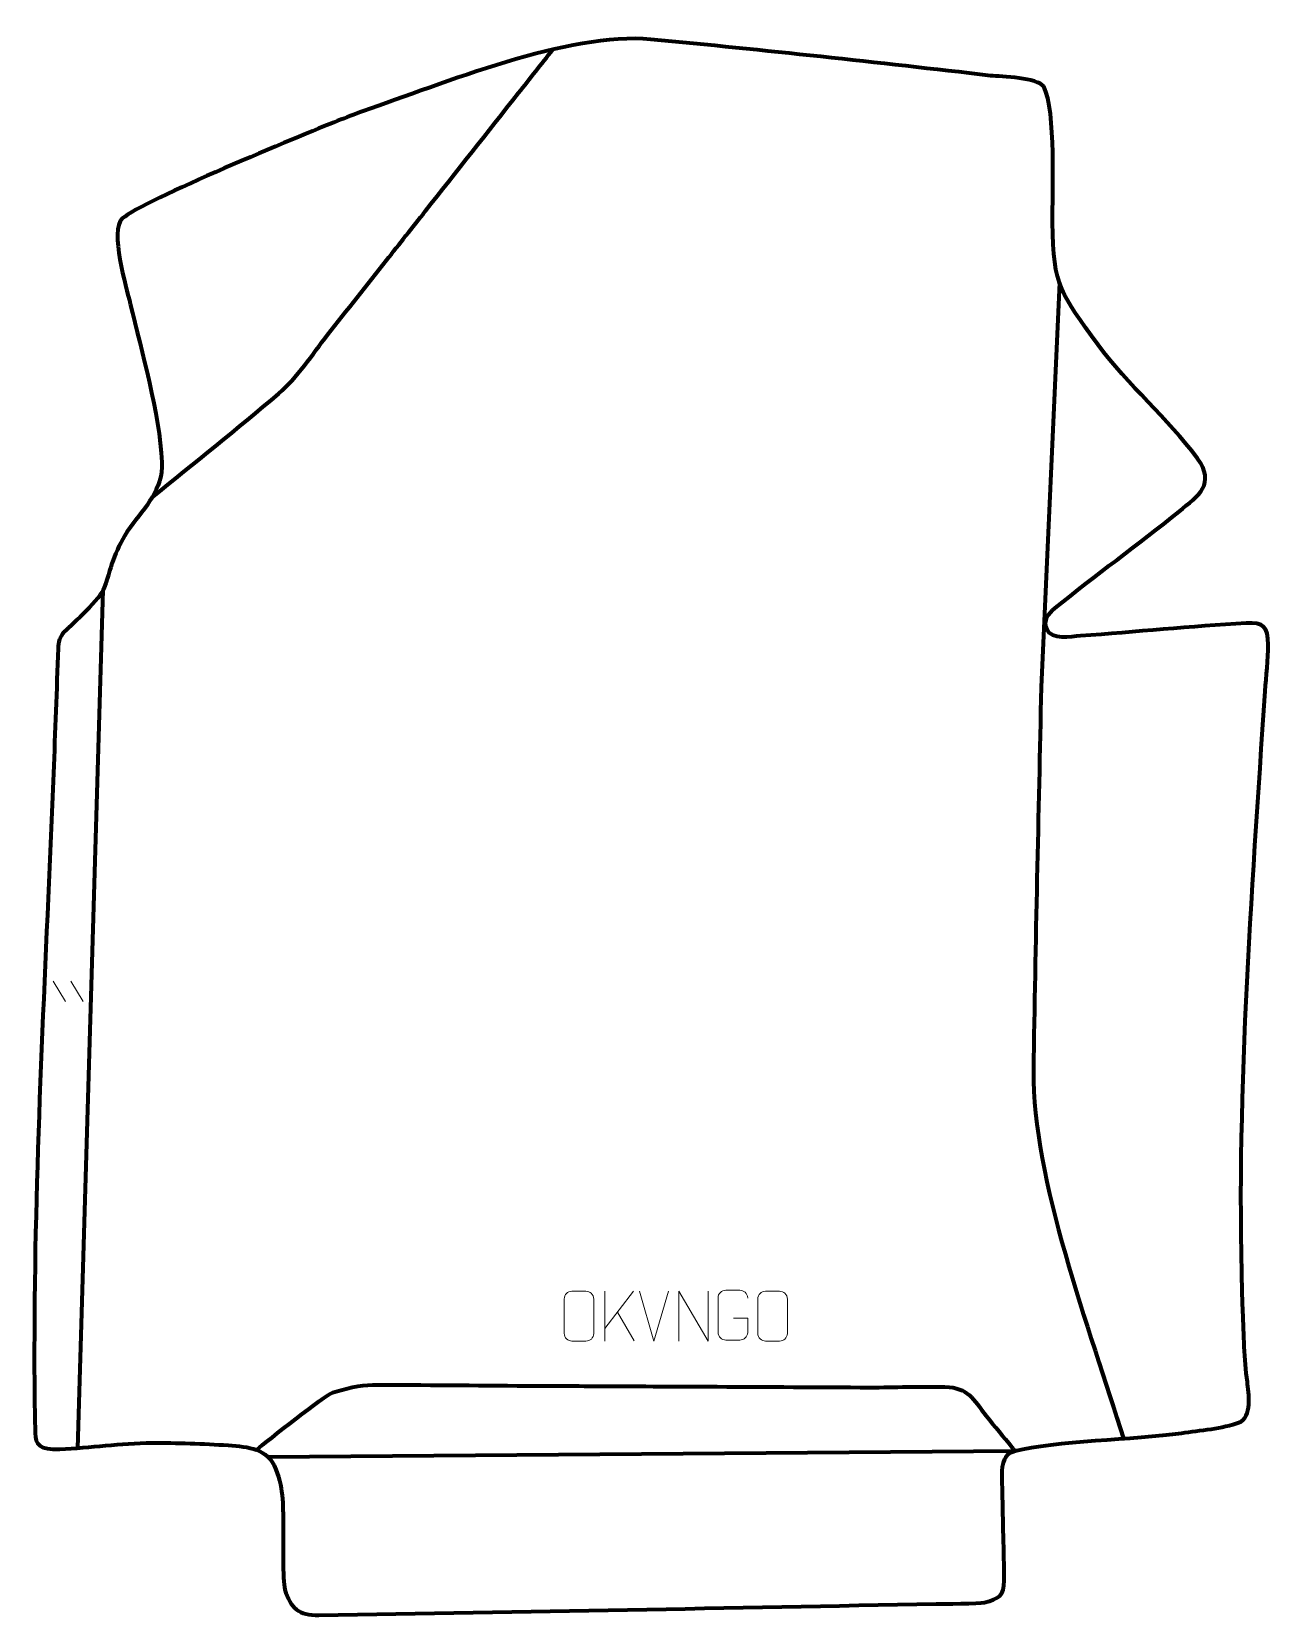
# Model space of a CAD drawing. Header units: millimetres. Extents: x 1276 to 1895, y -158 to 635.
import ezdxf

# ---------------------------------------------------------------- set-up
doc = ezdxf.new("R2010")
doc.units = ezdxf.units.MM
doc.header["$MEASUREMENT"] = 0
doc.layers.add('layer 2', color=7, linetype='Continuous')
doc.layers.add('layer 3', color=7, linetype='Continuous')

msp = doc.modelspace()

# ---------------------------------------------------------------- linework, layer by layer
at = {"layer": 'layer 2', "color": 140, "lineweight": 158}
for points, knots in [([(1336.0303, 401.804), (1357.1579, 419.1297), (1378.9058, 436.2188), (1399.619, 453.982), (1399.619, 453.982), (1408.696, 461.7663), (1416.5654, 473.7724), (1424.0137, 483.2687), (1424.0137, 483.2687), (1433.8629, 495.7482), (1443.7112, 508.2284), (1453.5598, 520.7083), (1453.5598, 520.7083), (1460.0599, 528.945), (1466.56, 537.1817), (1473.0601, 545.4184), (1473.0601, 545.4184), (1488.6211, 565.1366), (1504.1819, 584.8548), (1519.7427, 604.573), (1519.7427, 604.573), (1525.4549, 611.8113), (1531.1672, 619.0497), (1536.8794, 626.288)], [0, 0, 0, 0, 0.14285714, 0.14285714, 0.14285714, 0.14285714, 0.28571429, 0.28571429, 0.28571429, 0.28571429, 0.42857143, 0.42857143, 0.42857143, 0.42857143, 0.57142857, 0.57142857, 0.57142857, 0.57142857, 0.71428571, 0.71428571, 0.71428571, 0.71428571, 1, 1, 1, 1]), ([(1790.7432, 509.4927), (1790.7432, 509.4927), (1781.5507, 306.8354), (1781.5507, 306.8354), (1781.5507, 306.8354), (1780.2702, 242.6993), (1778.5945, 178.5872), (1777.7086, 114.4417), (1777.7086, 114.4417), (1776.9689, 60.8673), (1806.039, -15.5663), (1822.7696, -69.7832)], [0, 0, 0, 0, 0.25, 0.25, 0.25, 0.25, 0.5, 0.5, 0.5, 0.5, 1, 1, 1, 1]), ([(1388.2972, -75.4311), (1394.2424, -70.8209), (1422.4652, -48.0288), (1426.7318, -46.6964), (1426.7318, -46.6964), (1432.7774, -44.8082), (1440.2584, -42.9266), (1446.5897, -42.9061), (1446.5897, -42.9061), (1472.3432, -42.8228), (1498.1144, -43.1842), (1523.8695, -43.3132), (1523.8695, -43.3132), (1536.5947, -43.3754), (1549.32, -43.4376), (1562.0453, -43.4998), (1562.0453, -43.4998), (1581.1331, -43.5931), (1600.2211, -43.6863), (1619.309, -43.7796), (1619.309, -43.7796), (1644.7596, -43.9039), (1670.2102, -44.0283), (1695.6608, -44.1526), (1695.6608, -44.1526), (1708.1111, -44.1642), (1720.8963, -43.5815), (1733.28, -43.9162), (1733.28, -43.9162), (1745.3946, -44.2437), (1747.2009, -49.9253), (1754.0735, -58.4326), (1754.0735, -58.4326), (1758.2978, -63.6616), (1762.5848, -68.8761), (1766.9071, -74.0243), (1766.9071, -74.0243), (1766.9071, -74.0243), (1767.5151, -74.7357), (1767.5151, -74.7357), (1767.5151, -74.7357), (1767.5151, -74.7357), (1767.7641, -75.0269), (1767.7641, -75.0269), (1767.7641, -75.0269), (1767.7641, -75.0269), (1767.9669, -75.2637), (1767.9669, -75.2637), (1767.9669, -75.2637), (1767.9669, -75.2637), (1768.6087, -76.0118), (1768.6087, -76.0118)], [0, 0, 0, 0, 0.07142857, 0.07142857, 0.07142857, 0.07142857, 0.14285714, 0.14285714, 0.14285714, 0.14285714, 0.21428571, 0.21428571, 0.21428571, 0.21428571, 0.28571429, 0.28571429, 0.28571429, 0.28571429, 0.35714286, 0.35714286, 0.35714286, 0.35714286, 0.42857143, 0.42857143, 0.42857143, 0.42857143, 0.5, 0.5, 0.5, 0.5, 0.57142857, 0.57142857, 0.57142857, 0.57142857, 0.64285714, 0.64285714, 0.64285714, 0.64285714, 0.71428571, 0.71428571, 0.71428571, 0.71428571, 0.78571429, 0.78571429, 0.78571429, 0.78571429, 0.85714286, 0.85714286, 0.85714286, 0.85714286, 1, 1, 1, 1])]:
    msp.add_open_spline(points, degree=3, knots=knots, dxfattribs=at)
for points in [[(1298.7958, -74.5331), (1298.7958, -74.5331), (1311.5712, 355.3781), (1311.5712, 355.3781)], [(1394.1294, -79.0069), (1394.1294, -79.0069), (1768.6087, -76.0118), (1768.6087, -76.0118)]]:
    msp.add_open_spline(points, degree=3, dxfattribs=at)
at = {"layer": 'layer 3', "color": 242, "lineweight": 158}
msp.add_open_spline([(1768.6087, -76.0118), (1766.0364, -76.6853), (1764.5592, -77.5634), (1763.3779, -80.0441), (1763.3779, -80.0441), (1761.1986, -84.6207), (1762.1441, -91.8673), (1762.201, -96.3637), (1762.201, -96.3637), (1762.3956, -111.1924), (1762.9883, -126.1731), (1763.0547, -140.9631), (1763.0547, -140.9631), (1763.0896, -148.7215), (1760.2498, -149.971), (1753.1894, -151.9158), (1753.1894, -151.9158), (1750.7989, -152.5743), (1732.0719, -152.5711), (1728.907, -152.6305), (1728.907, -152.6305), (1625.8412, -154.5656), (1522.7144, -156.7251), (1419.6467, -158.2322), (1419.6467, -158.2322), (1409.7443, -158.377), (1405.3539, -154.9127), (1402.6349, -145.3889), (1402.6349, -145.3889), (1401.4418, -140.1558), (1401.7207, -121.7245), (1401.714, -115.1608), (1401.714, -115.1608), (1401.703, -104.4792), (1402.1095, -95.4989), (1398.0986, -85.2242), (1398.0986, -85.2242), (1393.9051, -74.4813), (1384.5309, -74.019), (1374.1942, -73.1783), (1374.1942, -73.1783), (1361.9738, -72.2382), (1348.3023, -71.9765), (1336.005, -71.9145), (1336.005, -71.9145), (1320.2553, -72.1296), (1305.2602, -74.4111), (1289.78, -75.0829), (1289.78, -75.0829), (1279.6951, -75.5206), (1277.5556, -72.5619), (1277.4504, -67.1403), (1277.4504, -67.1403), (1275.7506, 21.914), (1280.0391, 111.9889), (1283.987, 200.9792), (1283.987, 200.9792), (1285.8407, 242.7663), (1287.5589, 284.4267), (1288.9809, 326.2326), (1288.9809, 326.2326), (1289.0788, 329.1123), (1289.8617, 332.2914), (1291.9449, 334.3715), (1291.9449, 334.3715), (1296.8798, 339.2033), (1310.16, 350.7865), (1312.1208, 356.6468), (1312.1208, 356.6468), (1316.1871, 368.9781), (1317.4307, 375.7443), (1325.0272, 386.7411), (1325.0272, 386.7411), (1332.6247, 397.077), (1341.5182, 405.8008), (1341.0485, 419.4932), (1341.0485, 419.4932), (1339.6263, 444.2511), (1330.9505, 474.4744), (1325.1566, 498.9187), (1325.1566, 498.9187), (1323.1454, 506.9039), (1314.5911, 535.9122), (1321.1572, 541.5983), (1321.1572, 541.5983), (1331.9626, 550.9556), (1410.5209, 583.1358), (1429.0554, 590.5219), (1429.0554, 590.5219), (1433.3101, 592.2122), (1437.6137, 593.914), (1441.9278, 595.4458), (1441.9278, 595.4458), (1481.5005, 609.0548), (1544.7996, 635.2517), (1586.0649, 631.3764), (1586.0649, 631.3764), (1642.9278, 625.9744), (1699.4726, 619.824), (1756.2138, 613.193), (1756.2138, 613.193), (1761.9026, 612.6805), (1779.6777, 612.2497), (1782.8787, 607.7119), (1782.8787, 607.7119), (1789.1485, 595.6239), (1787.1748, 554.4786), (1787.2585, 539.4325), (1787.2585, 539.4325), (1787.5549, 507.0834), (1791.7802, 504.0885), (1810.0717, 478.3262), (1810.0717, 478.3262), (1825.3338, 457.9709), (1844.8842, 441.3994), (1859.911, 421.4206), (1859.911, 421.4206), (1869.0415, 408.6448), (1860.6542, 402.8452), (1850.6589, 394.785), (1850.6589, 394.785), (1830.2597, 378.3353), (1808.9333, 362.9406), (1788.5951, 346.4748), (1788.5951, 346.4748), (1785.0323, 343.5903), (1782.5533, 340.3913), (1784.5174, 335.5922), (1784.5174, 335.5922), (1786.7433, 330.1535), (1796.4462, 332.0711), (1801.2682, 332.4236), (1801.2682, 332.4236), (1828.9124, 334.465), (1856.6127, 337.175), (1884.2658, 338.8332), (1884.2658, 338.8332), (1893.0725, 339.3612), (1895.1684, 337.0825), (1895.2955, 327.9866), (1895.2955, 327.9866), (1895.3929, 321.0166), (1894.2534, 312.0202), (1893.7846, 304.7788), (1893.7846, 304.7788), (1887.1318, 202.0802), (1878.8439, 96.6777), (1882.6652, -6.1599), (1882.6652, -6.1599), (1883.0936, -17.6861), (1883.3565, -29.9811), (1884.8807, -41.3724), (1884.8807, -41.3724), (1885.6322, -46.9891), (1887.4974, -59.2117), (1880.6656, -61.7778), (1880.6656, -61.7778), (1872.8957, -64.6962), (1860.8024, -65.7601), (1851.9058, -67.0091), (1851.9058, -67.0091), (1828.7182, -70.2645), (1787.8835, -70.9655), (1768.6087, -76.0118)], degree=3, knots=[0, 0, 0, 0, 0.02380952, 0.02380952, 0.02380952, 0.02380952, 0.04761905, 0.04761905, 0.04761905, 0.04761905, 0.07142857, 0.07142857, 0.07142857, 0.07142857, 0.0952381, 0.0952381, 0.0952381, 0.0952381, 0.11904762, 0.11904762, 0.11904762, 0.11904762, 0.14285714, 0.14285714, 0.14285714, 0.14285714, 0.16666667, 0.16666667, 0.16666667, 0.16666667, 0.19047619, 0.19047619, 0.19047619, 0.19047619, 0.21428571, 0.21428571, 0.21428571, 0.21428571, 0.23809524, 0.23809524, 0.23809524, 0.23809524, 0.26190476, 0.26190476, 0.26190476, 0.26190476, 0.28571429, 0.28571429, 0.28571429, 0.28571429, 0.30952381, 0.30952381, 0.30952381, 0.30952381, 0.33333333, 0.33333333, 0.33333333, 0.33333333, 0.35714286, 0.35714286, 0.35714286, 0.35714286, 0.38095238, 0.38095238, 0.38095238, 0.38095238, 0.4047619, 0.4047619, 0.4047619, 0.4047619, 0.42857143, 0.42857143, 0.42857143, 0.42857143, 0.45238095, 0.45238095, 0.45238095, 0.45238095, 0.47619048, 0.47619048, 0.47619048, 0.47619048, 0.5, 0.5, 0.5, 0.5, 0.52380952, 0.52380952, 0.52380952, 0.52380952, 0.54761905, 0.54761905, 0.54761905, 0.54761905, 0.57142857, 0.57142857, 0.57142857, 0.57142857, 0.5952381, 0.5952381, 0.5952381, 0.5952381, 0.61904762, 0.61904762, 0.61904762, 0.61904762, 0.64285714, 0.64285714, 0.64285714, 0.64285714, 0.66666667, 0.66666667, 0.66666667, 0.66666667, 0.69047619, 0.69047619, 0.69047619, 0.69047619, 0.71428571, 0.71428571, 0.71428571, 0.71428571, 0.73809524, 0.73809524, 0.73809524, 0.73809524, 0.76190476, 0.76190476, 0.76190476, 0.76190476, 0.78571429, 0.78571429, 0.78571429, 0.78571429, 0.80952381, 0.80952381, 0.80952381, 0.80952381, 0.83333333, 0.83333333, 0.83333333, 0.83333333, 0.85714286, 0.85714286, 0.85714286, 0.85714286, 0.88095238, 0.88095238, 0.88095238, 0.88095238, 0.9047619, 0.9047619, 0.9047619, 0.9047619, 0.92857143, 0.92857143, 0.92857143, 0.92857143, 0.95238095, 0.95238095, 0.95238095, 0.95238095, 1, 1, 1, 1], dxfattribs=at)
at = {"layer": 'layer 3', "color": 250, "lineweight": 9}
for points in [[(1286.4471, 159.4264), (1286.4471, 159.4264), (1292.6293, 149.1542), (1292.6293, 149.1542)], [(1295.3121, 159.4264), (1295.3121, 159.4264), (1301.4943, 149.1542), (1301.4943, 149.1542)], [(1562.9961, 4.0356), (1562.9961, 4.0356), (1562.9961, -20.918), (1562.9961, -20.918)], [(1577.3723, 4.0356), (1577.3723, 4.0356), (1562.9961, -14.6041), (1562.9961, -14.6041)], [(1587.5489, -20.9468), (1587.5489, -20.9468), (1580.2271, 4.0068), (1580.2271, 4.0068)], [(1594.8708, 4.0068), (1594.8708, 4.0068), (1587.549, -20.9468), (1587.549, -20.9468)], [(1577.6976, -20.8222), (1577.6976, -20.8222), (1569.2271, -6.5086), (1569.2271, -6.5086)]]:
    msp.add_open_spline(points, degree=3, dxfattribs=at)
for points, knots in [([(1546.4708, 4.0062), (1548.7965, 4.0062), (1551.1226, 4.0062), (1553.4487, 4.0062), (1553.4487, 4.0062), (1555.3953, 4.0418), (1557.3867, 2.5502), (1557.4134, 0.1126), (1557.4134, 0.1126), (1557.413, -5.6343), (1557.413, -11.3816), (1557.4134, -17.1293), (1557.4134, -17.1293), (1557.2736, -19.4527), (1555.5964, -20.9323), (1553.4487, -20.9431), (1553.4487, -20.9431), (1551.1168, -20.9427), (1548.7849, -20.9427), (1546.4534, -20.9431), (1546.4534, -20.9431), (1544.5284, -21.0485), (1542.5563, -19.164), (1542.5675, -17.1467), (1542.5675, -17.1467), (1542.5678, -11.3766), (1542.5678, -5.6069), (1542.5675, 0.1624), (1542.5675, 0.1624), (1542.5717, 2.3005), (1544.3184, 4.0197), (1546.4708, 4.0062)], [0, 0, 0, 0, 0.11111111, 0.11111111, 0.11111111, 0.11111111, 0.22222222, 0.22222222, 0.22222222, 0.22222222, 0.33333333, 0.33333333, 0.33333333, 0.33333333, 0.44444444, 0.44444444, 0.44444444, 0.44444444, 0.55555556, 0.55555556, 0.55555556, 0.55555556, 0.66666667, 0.66666667, 0.66666667, 0.66666667, 0.77777778, 0.77777778, 0.77777778, 0.77777778, 1, 1, 1, 1]), ([(1600.0195, -20.9179), (1600.0195, -20.9179), (1600.0195, 4.0356), (1600.0195, 4.0356), (1600.0195, 4.0356), (1600.0195, 4.0356), (1614.6743, -20.9179), (1614.6743, -20.9179), (1614.6743, -20.9179), (1614.6743, -20.9179), (1614.6743, 4.0356), (1614.6743, 4.0356)], [0, 0, 0, 0, 0.25, 0.25, 0.25, 0.25, 0.5, 0.5, 0.5, 0.5, 1, 1, 1, 1]), ([(1627.3469, -9.4412), (1627.3469, -9.4412), (1634.515, -9.4412), (1634.515, -9.4412), (1634.515, -9.4412), (1634.515, -9.4412), (1634.515, -16.6093), (1634.515, -16.6093), (1634.515, -16.6093), (1634.3753, -18.9327), (1632.6981, -20.4123), (1630.5503, -20.4231), (1630.5503, -20.4231), (1628.2185, -20.4227), (1625.8865, -20.4227), (1623.555, -20.4231), (1623.555, -20.4231), (1621.6301, -20.5285), (1619.6579, -18.644), (1619.6691, -16.6267), (1619.6691, -16.6267), (1619.6695, -10.8566), (1619.6695, -5.0869), (1619.6691, 0.6824), (1619.6691, 0.6824), (1619.6733, 2.8205), (1621.4201, 4.5397), (1623.5724, 4.5263), (1623.5724, 4.5263), (1625.8981, 4.5263), (1628.2242, 4.5263), (1630.5503, 4.5263), (1630.5503, 4.5263), (1632.497, 4.5617), (1634.4884, 3.0702), (1634.515, 0.6325)], [0, 0, 0, 0, 0.1, 0.1, 0.1, 0.1, 0.2, 0.2, 0.2, 0.2, 0.3, 0.3, 0.3, 0.3, 0.4, 0.4, 0.4, 0.4, 0.5, 0.5, 0.5, 0.5, 0.6, 0.6, 0.6, 0.6, 0.7, 0.7, 0.7, 0.7, 0.8, 0.8, 0.8, 0.8, 1, 1, 1, 1]), ([(1643.4708, 4.0062), (1645.7965, 4.0062), (1648.1226, 4.0062), (1650.4487, 4.0062), (1650.4487, 4.0062), (1652.3953, 4.0418), (1654.3867, 2.5502), (1654.4134, 0.1126), (1654.4134, 0.1126), (1654.413, -5.6343), (1654.413, -11.3816), (1654.4134, -17.1293), (1654.4134, -17.1293), (1654.2736, -19.4527), (1652.5964, -20.9323), (1650.4487, -20.9431), (1650.4487, -20.9431), (1648.1168, -20.9427), (1645.7849, -20.9427), (1643.4534, -20.9431), (1643.4534, -20.9431), (1641.5284, -21.0485), (1639.5563, -19.164), (1639.5675, -17.1467), (1639.5675, -17.1467), (1639.5678, -11.3766), (1639.5678, -5.6069), (1639.5675, 0.1624), (1639.5675, 0.1624), (1639.5717, 2.3005), (1641.3184, 4.0197), (1643.4708, 4.0062)], [0, 0, 0, 0, 0.11111111, 0.11111111, 0.11111111, 0.11111111, 0.22222222, 0.22222222, 0.22222222, 0.22222222, 0.33333333, 0.33333333, 0.33333333, 0.33333333, 0.44444444, 0.44444444, 0.44444444, 0.44444444, 0.55555556, 0.55555556, 0.55555556, 0.55555556, 0.66666667, 0.66666667, 0.66666667, 0.66666667, 0.77777778, 0.77777778, 0.77777778, 0.77777778, 1, 1, 1, 1])]:
    msp.add_open_spline(points, degree=3, knots=knots, dxfattribs=at)

doc.saveas('drawing.dxf')
